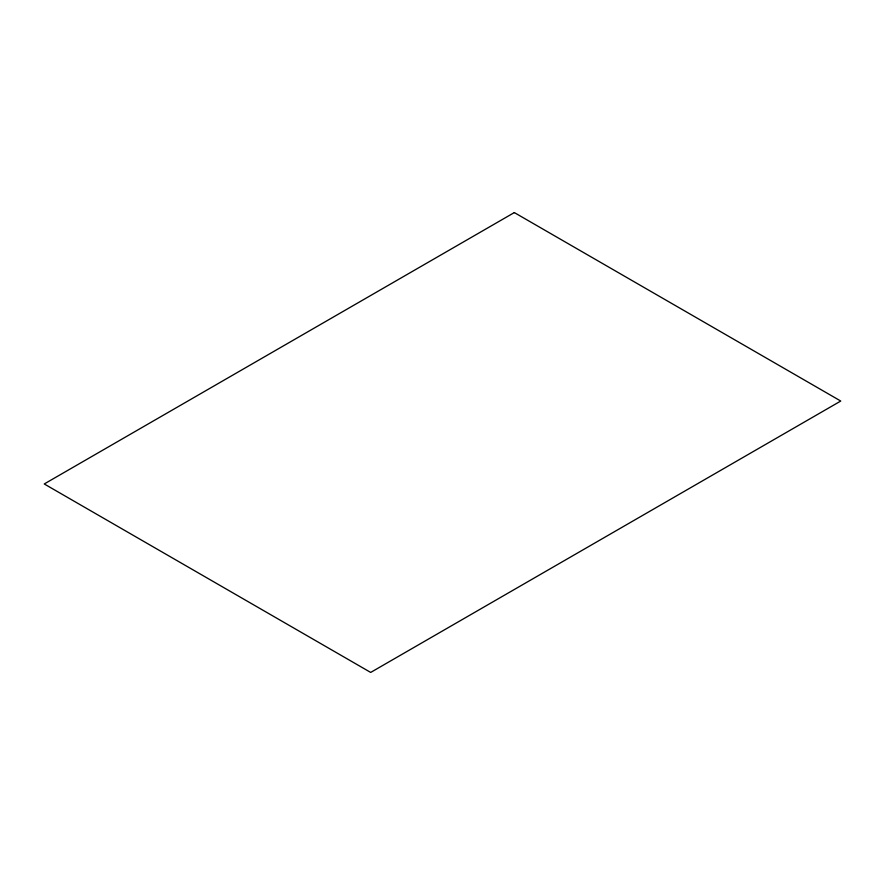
<?xml version="1.0" encoding="UTF-8"?>
<svg xmlns="http://www.w3.org/2000/svg" width="885" height="885" viewBox="0 0 885 885"><rect width="100%" height="100%" fill="white"/><g stroke="black" fill="none" stroke-linecap="round" stroke-linejoin="round"><path stroke-width="1.33" d="M514.318 212.577L44.25 483.962L370.682 672.423L840.75 401.038L514.318 212.577"/></g></svg>
